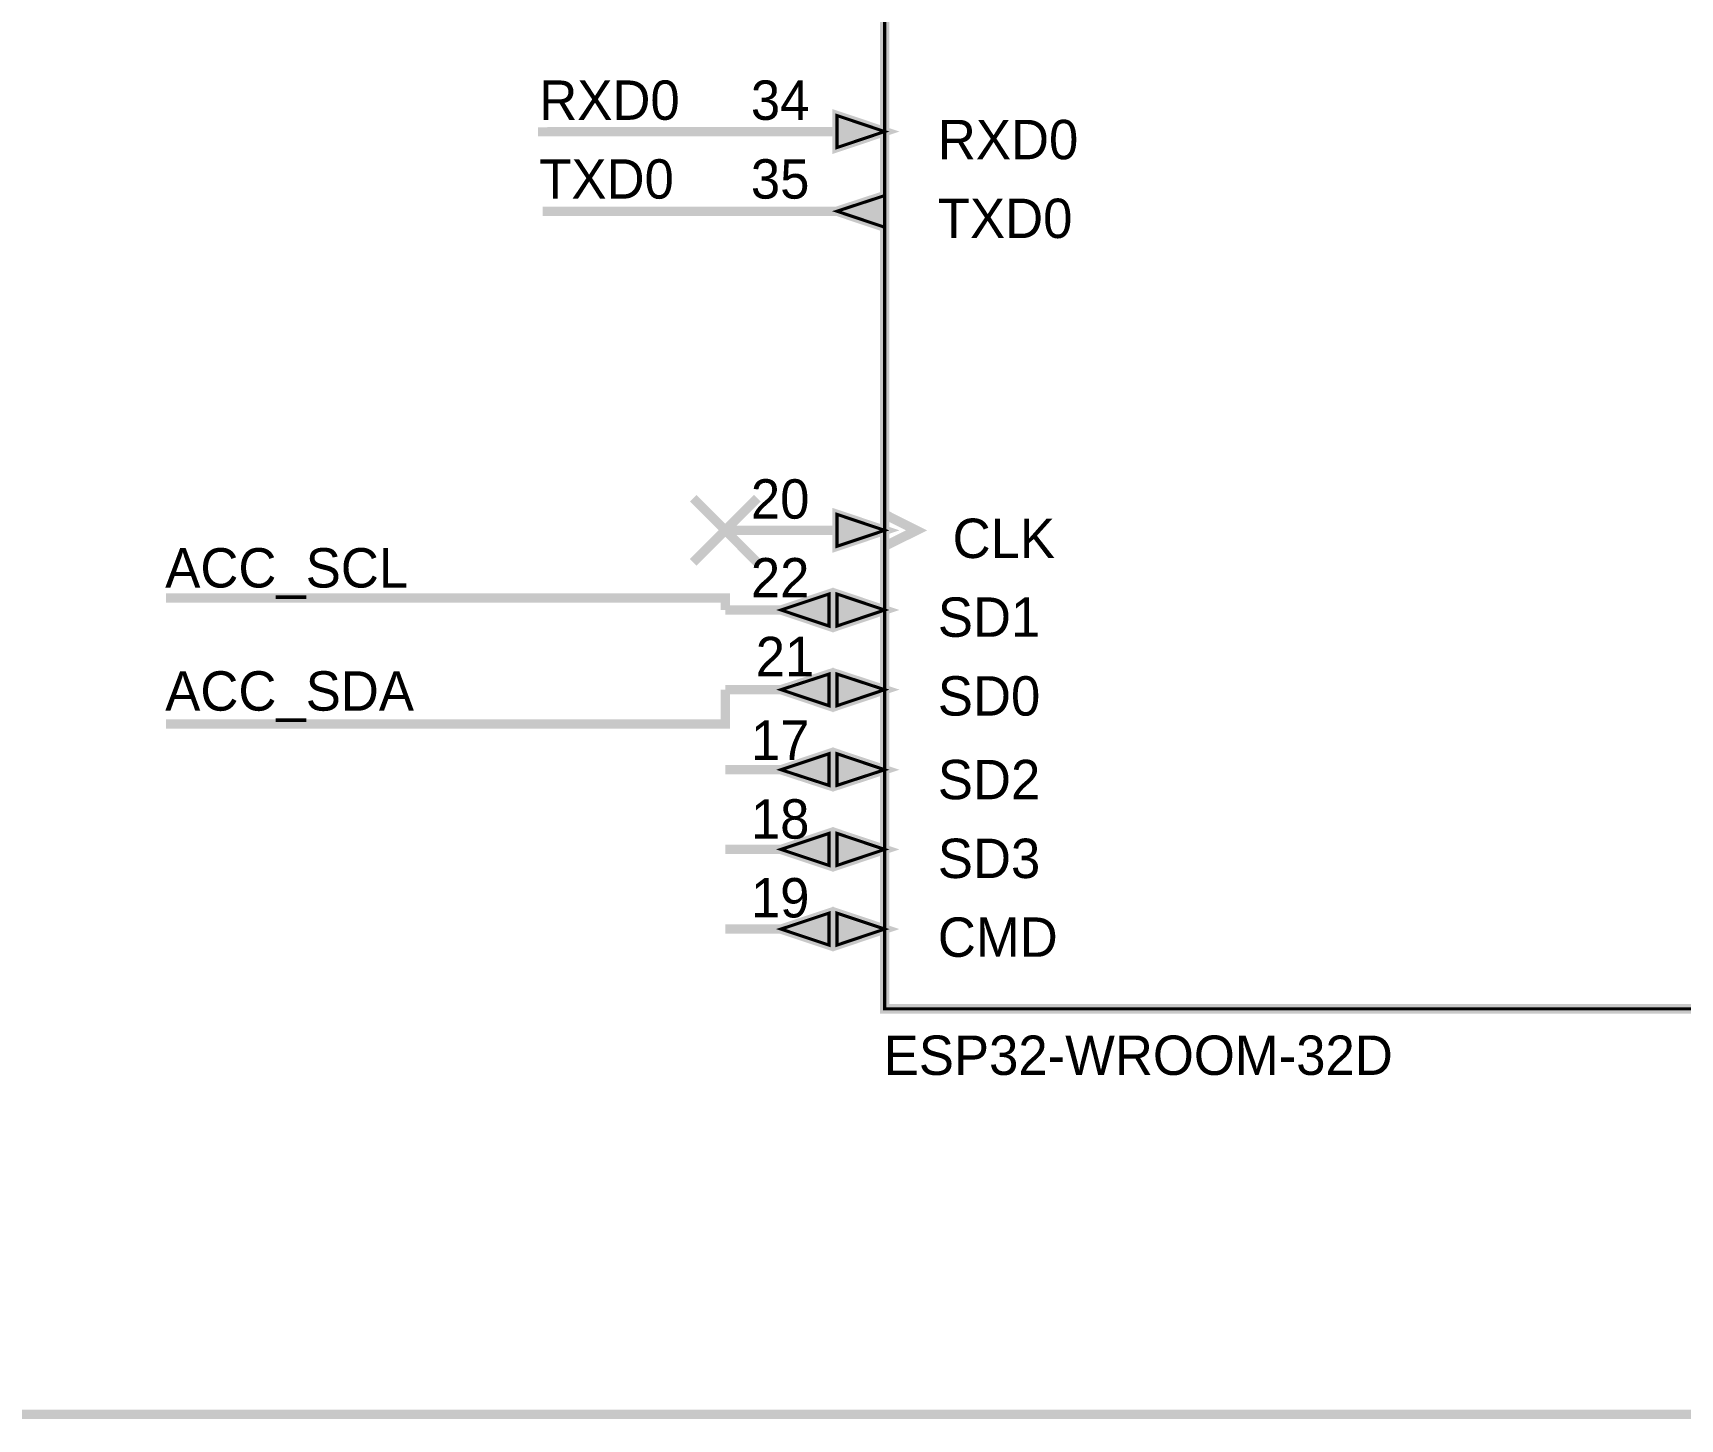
# Model space of a CAD drawing. Header units: inches. Extents: x 0 to 16.9, y 0 to 11.7.
# Drawn here: x 3.574 to 5.64, y 3.655 to 5.394 of the extents above; entities that cross this region are included whole.
import ezdxf

# ---------------------------------------------------------------- set-up
doc = ezdxf.new("R2010")
doc.units = ezdxf.units.IN
doc.header["$MEASUREMENT"] = 0
doc.layers.add('Sheet', color=255, linetype='Continuous')

msp = doc.modelspace()

# ---------------------------------------------------------------- linework, layer by layer
at = {"layer": 'Sheet'}
for points in [[(4.6427, 6.9701, 0.0118, 0.0118, 0), (5.9423, 6.9701, 0.0118, 0.0118, 0), (5.9423, 4.1699, 0.0118, 0.0118, 0), (4.6427, 4.1699, 0.0118, 0.0118, 0), (4.6427, 6.9701, 0.0118, 0.0118, 0)], [(4.6427, 6.9701, 0.0039, 0.0039, 0), (4.6427, 4.1699, 0.0039, 0.0039, 0), (5.9423, 4.1699, 0.0039, 0.0039, 0), (5.9423, 6.9701, 0.0039, 0.0039, 0), (4.6427, 6.9701, 0.0039, 0.0039, 0), (4.6427, 6.9701, 0.0039, 0.0039, 0)], [(4.5829, 5.2901, 0.0118, 0.0118, 0), (4.6427, 5.27, 0.0118, 0.0118, 0), (4.5829, 5.2499, 0.0118, 0.0118, 0), (4.5829, 5.2901, 0.0118, 0.0118, 0)], [(4.5829, 5.2901, 0.0039, 0.0039, 0), (4.6427, 5.27, 0.0039, 0.0039, 0), (4.5829, 5.2499, 0.0039, 0.0039, 0), (4.5829, 5.2901, 0.0039, 0.0039, 0)], [(4.5829, 5.1701, 0.0118, 0.0118, 0), (4.6427, 5.1897, 0.0118, 0.0118, 0), (4.6427, 5.15, 0.0118, 0.0118, 0), (4.5829, 5.1701, 0.0118, 0.0118, 0)], [(4.5829, 5.1701, 0.0039, 0.0039, 0), (4.6427, 5.1897, 0.0039, 0.0039, 0), (4.6427, 5.15, 0.0039, 0.0039, 0), (4.5829, 5.1701, 0.0039, 0.0039, 0)], [(4.5829, 4.79, 0.0118, 0.0118, 0), (4.6427, 4.7699, 0.0118, 0.0118, 0), (4.5829, 4.7499, 0.0118, 0.0118, 0), (4.5829, 4.79, 0.0118, 0.0118, 0)], [(4.5829, 4.79, 0.0039, 0.0039, 0), (4.6427, 4.7699, 0.0039, 0.0039, 0), (4.5829, 4.7499, 0.0039, 0.0039, 0), (4.5829, 4.79, 0.0039, 0.0039, 0)], [(4.5729, 4.6901, 0.0118, 0.0118, 0), (4.5729, 4.6499, 0.0118, 0.0118, 0), (4.5127, 4.67, 0.0118, 0.0118, 0), (4.5729, 4.6901, 0.0118, 0.0118, 0)], [(4.5729, 4.6901, 0.0039, 0.0039, 0), (4.5729, 4.6499, 0.0039, 0.0039, 0), (4.5127, 4.67, 0.0039, 0.0039, 0), (4.5729, 4.6901, 0.0039, 0.0039, 0)], [(4.5829, 4.6901, 0.0118, 0.0118, 0), (4.6427, 4.67, 0.0118, 0.0118, 0), (4.5829, 4.6499, 0.0118, 0.0118, 0), (4.5829, 4.6901, 0.0118, 0.0118, 0)], [(4.5829, 4.6901, 0.0039, 0.0039, 0), (4.6427, 4.67, 0.0039, 0.0039, 0), (4.5829, 4.6499, 0.0039, 0.0039, 0), (4.5829, 4.6901, 0.0039, 0.0039, 0)], [(4.5729, 4.5897, 0.0118, 0.0118, 0), (4.5729, 4.55, 0.0118, 0.0118, 0), (4.5127, 4.5701, 0.0118, 0.0118, 0), (4.5729, 4.5897, 0.0118, 0.0118, 0)], [(4.5729, 4.5897, 0.0039, 0.0039, 0), (4.5729, 4.55, 0.0039, 0.0039, 0), (4.5127, 4.5701, 0.0039, 0.0039, 0), (4.5729, 4.5897, 0.0039, 0.0039, 0)], [(4.5829, 4.5897, 0.0118, 0.0118, 0), (4.6427, 4.5701, 0.0118, 0.0118, 0), (4.5829, 4.55, 0.0118, 0.0118, 0), (4.5829, 4.5897, 0.0118, 0.0118, 0)], [(4.5829, 4.5897, 0.0039, 0.0039, 0), (4.6427, 4.5701, 0.0039, 0.0039, 0), (4.5829, 4.55, 0.0039, 0.0039, 0), (4.5829, 4.5897, 0.0039, 0.0039, 0)], [(4.5729, 4.4898, 0.0118, 0.0118, 0), (4.5729, 4.4501, 0.0118, 0.0118, 0), (4.5127, 4.4697, 0.0118, 0.0118, 0), (4.5729, 4.4898, 0.0118, 0.0118, 0)], [(4.5729, 4.4898, 0.0039, 0.0039, 0), (4.5729, 4.4501, 0.0039, 0.0039, 0), (4.5127, 4.4697, 0.0039, 0.0039, 0), (4.5729, 4.4898, 0.0039, 0.0039, 0)], [(4.5829, 4.4898, 0.0118, 0.0118, 0), (4.6427, 4.4697, 0.0118, 0.0118, 0), (4.5829, 4.4501, 0.0118, 0.0118, 0), (4.5829, 4.4898, 0.0118, 0.0118, 0)], [(4.5829, 4.4898, 0.0039, 0.0039, 0), (4.6427, 4.4697, 0.0039, 0.0039, 0), (4.5829, 4.4501, 0.0039, 0.0039, 0), (4.5829, 4.4898, 0.0039, 0.0039, 0)], [(4.5729, 4.3899, 0.0118, 0.0118, 0), (4.5729, 4.3497, 0.0118, 0.0118, 0), (4.5127, 4.3698, 0.0118, 0.0118, 0), (4.5729, 4.3899, 0.0118, 0.0118, 0)], [(4.5729, 4.3899, 0.0039, 0.0039, 0), (4.5729, 4.3497, 0.0039, 0.0039, 0), (4.5127, 4.3698, 0.0039, 0.0039, 0), (4.5729, 4.3899, 0.0039, 0.0039, 0)], [(4.5829, 4.3899, 0.0118, 0.0118, 0), (4.6427, 4.3698, 0.0118, 0.0118, 0), (4.5829, 4.3497, 0.0118, 0.0118, 0), (4.5829, 4.3899, 0.0118, 0.0118, 0)], [(4.5829, 4.3899, 0.0039, 0.0039, 0), (4.6427, 4.3698, 0.0039, 0.0039, 0), (4.5829, 4.3497, 0.0039, 0.0039, 0), (4.5829, 4.3899, 0.0039, 0.0039, 0)], [(4.5729, 4.2899, 0.0118, 0.0118, 0), (4.5729, 4.2498, 0.0118, 0.0118, 0), (4.5127, 4.2699, 0.0118, 0.0118, 0), (4.5729, 4.2899, 0.0118, 0.0118, 0)], [(4.5829, 4.2899, 0.0118, 0.0118, 0), (4.6427, 4.2699, 0.0118, 0.0118, 0), (4.5829, 4.2498, 0.0118, 0.0118, 0), (4.5829, 4.2899, 0.0118, 0.0118, 0)], [(4.5729, 4.2899, 0.0039, 0.0039, 0), (4.5729, 4.2498, 0.0039, 0.0039, 0), (4.5127, 4.2699, 0.0039, 0.0039, 0), (4.5729, 4.2899, 0.0039, 0.0039, 0)], [(4.5829, 4.2899, 0.0039, 0.0039, 0), (4.6427, 4.2699, 0.0039, 0.0039, 0), (4.5829, 4.2498, 0.0039, 0.0039, 0), (4.5829, 4.2899, 0.0039, 0.0039, 0)]]:
    msp.add_lwpolyline(points, format="xyseb", close=True, dxfattribs=at)
for points in [[(4.4429, 5.27, 0.0118, 0.0118, 0), (4.2137, 5.27, 0.0118, 0.0118, 0), (4.2137, 5.2754, 0.0118, 0.0118, 0)], [(4.6427, 5.27, 0.0118, 0.0118, 0), (4.4429, 5.27, 0.0118, 0.0118, 0)], [(4.4429, 5.1701, 0.0118, 0.0118, 0), (4.2137, 5.1701, 0.0118, 0.0118, 0)], [(4.6427, 5.1701, 0.0118, 0.0118, 0), (4.4429, 5.1701, 0.0118, 0.0118, 0)], [(4.4027, 4.7298, 0.0118, 0.0118, 0), (4.483, 4.8101, 0.0118, 0.0118, 0)], [(4.4027, 4.8101, 0.0118, 0.0118, 0), (4.483, 4.7298, 0.0118, 0.0118, 0)], [(4.6427, 4.79, 0.0118, 0.0118, 0), (4.6828, 4.7699, 0.0118, 0.0118, 0), (4.6427, 4.7499, 0.0118, 0.0118, 0)], [(4.6427, 4.7699, 0.0118, 0.0118, 0), (4.4429, 4.7699, 0.0118, 0.0118, 0)], [(4.4429, 4.67, 0.0118, 0.0118, 0), (4.4429, 4.685, 0.0118, 0.0118, 0), (3.7415, 4.685, 0.0118, 0.0118, 0)], [(4.6427, 4.67, 0.0118, 0.0118, 0), (4.4429, 4.67, 0.0118, 0.0118, 0)], [(4.4429, 4.5701, 0.0118, 0.0118, 0), (4.4429, 4.5272, 0.0118, 0.0118, 0), (3.7415, 4.5272, 0.0118, 0.0118, 0)], [(4.6427, 4.5701, 0.0118, 0.0118, 0), (4.4429, 4.5701, 0.0118, 0.0118, 0)], [(4.6427, 4.4697, 0.0118, 0.0118, 0), (4.4429, 4.4697, 0.0118, 0.0118, 0)], [(4.6427, 4.3698, 0.0118, 0.0118, 0), (4.4429, 4.3698, 0.0118, 0.0118, 0)], [(4.6427, 4.2699, 0.0118, 0.0118, 0), (4.4429, 4.2699, 0.0118, 0.0118, 0)], [(7.7168, 3.6614, 0.0118, 0.0118, 0), (2.5607, 3.6614, 0.0118, 0.0118, 0)]]:
    msp.add_lwpolyline(points, format="xyseb", dxfattribs=at)
for points in [[(4.5798, 5.2474), (4.6479, 5.2701), (4.5798, 5.2928)], [(4.6437, 5.1928), (4.5756, 5.1701), (4.6437, 5.1474)], [(4.5798, 4.7474), (4.6479, 4.7701), (4.5798, 4.7928)], [(4.5737, 4.6928), (4.5056, 4.6701), (4.5737, 4.6474)], [(4.5798, 4.6474), (4.6479, 4.6701), (4.5798, 4.6928)], [(4.5737, 4.5928), (4.5056, 4.5701), (4.5737, 4.5474)], [(4.5798, 4.5474), (4.6479, 4.5701), (4.5798, 4.5928)], [(4.5737, 4.4928), (4.5056, 4.4701), (4.5737, 4.4474)], [(4.5798, 4.4474), (4.6479, 4.4701), (4.5798, 4.4928)], [(4.5737, 4.3928), (4.5056, 4.3701), (4.5737, 4.3474)], [(4.5798, 4.3474), (4.6479, 4.3701), (4.5798, 4.3928)], [(4.5737, 4.2928), (4.5056, 4.2701), (4.5737, 4.2474)], [(4.5798, 4.2474), (4.6479, 4.2701), (4.5798, 4.2928)]]:
    msp.add_solid(points, dxfattribs=at)

# ---------------------------------------------------------------- texts
for s, height, p in [('RXD0', 0.04939, (4.2095, 5.2847)), ('34', 0.04939, (4.4749, 5.2847)), ('RXD0', 0.04939, (4.7094, 5.2353)), ('TXD0', 0.04939, (4.2095, 5.1859)), ('35', 0.04939, (4.4749, 5.1859)), ('TXD0', 0.04939, (4.7094, 5.1365)), ('20', 0.04939, (4.4749, 4.7846)), ('CLK', 0.04939, (4.7279, 4.7352)), ('ACC_SCL', 0.04939, (3.7404, 4.6982)), ('22', 0.04939, (4.4749, 4.6858)), ('SD1', 0.04939, (4.7094, 4.6364)), ('21', 0.04939, (4.481, 4.587)), ('ACC_SDA', 0.04939, (3.7404, 4.5438)), ('SD0', 0.04939, (4.7094, 4.5376)), ('17', 0.04939, (4.4749, 4.4821)), ('SD2', 0.04939, (4.7094, 4.4327)), ('18', 0.04939, (4.4749, 4.3833)), ('SD3', 0.04939, (4.7094, 4.3339)), ('19', 0.04939, (4.4749, 4.2845)), ('CMD', 0.04939, (4.7094, 4.2351)), ('ESP32-WROOM-32D', 0.049389, (4.6415, 4.087))]:
    msp.add_text(s, height=height, dxfattribs=at).set_placement(p)

doc.saveas('drawing.dxf')
